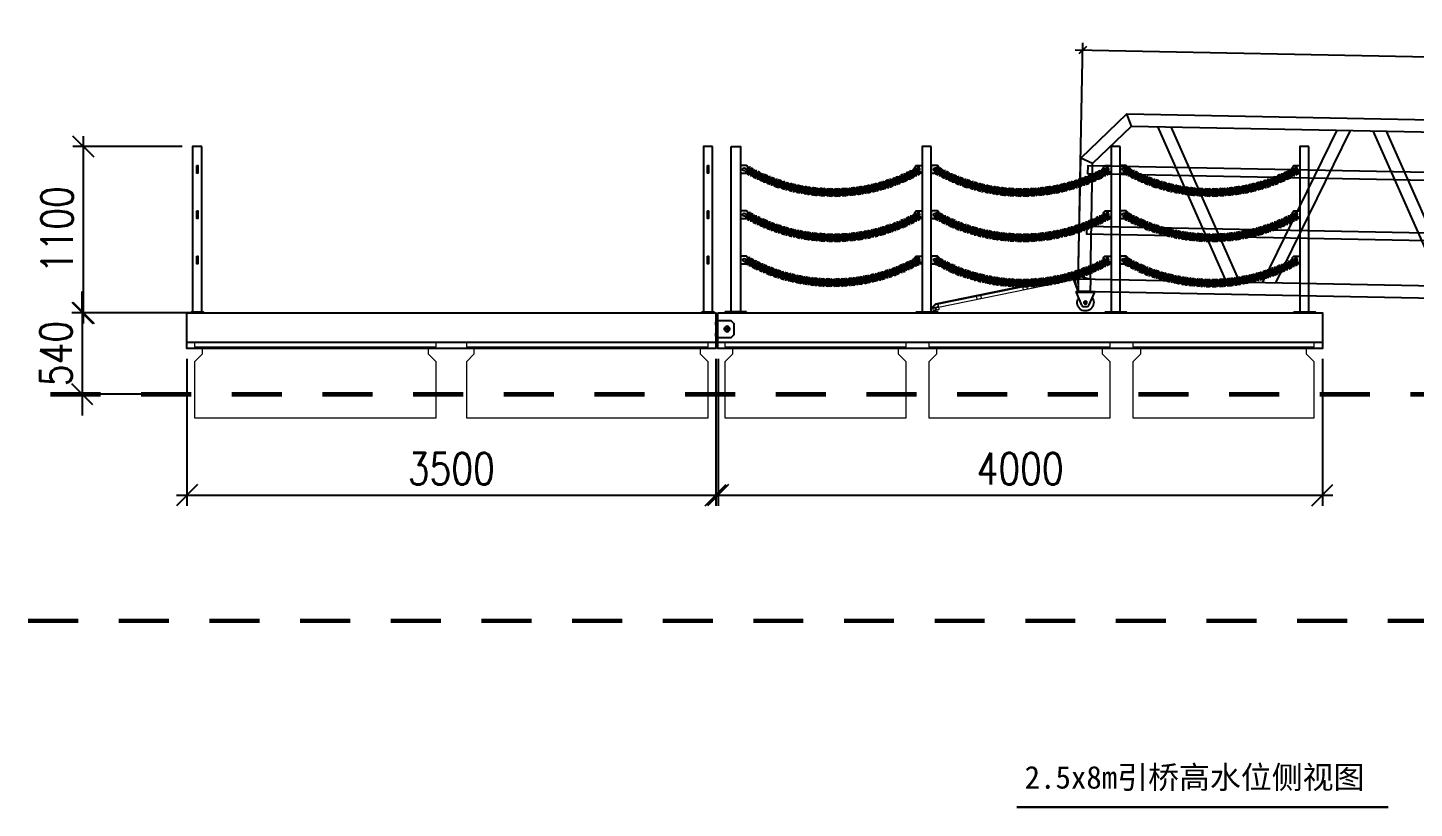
# Model space of a CAD drawing. Extents: x 8796 to 116961, y 24572 to 132726.
# Drawn here: x 70409 to 79586, y 49325 to 54494 of the extents above; entities that cross this region are included whole.
import ezdxf
from ezdxf.enums import TextEntityAlignment as Align

# ---------------------------------------------------------------- set-up
doc = ezdxf.new("R2010")
doc.units = 0
doc.header["$LTSCALE"] = 1000
doc.header["$MEASUREMENT"] = 0
doc.linetypes.add('CENTER', pattern=[2, 1.25, -0.25, 0.25, -0.25])
doc.linetypes.add('CENTER2', pattern=[28.575, 19.05, -3.175, 3.175, -3.175])
for name, color, linetype, lineweight in [('CAXA0', 7, 'Continuous', 70), ('图框', 7, 'Continuous', 13), ('文本', 3, 'Continuous', 13), ('浮箱', 160, 'Continuous', 20), ('铝斜撑', 241, 'Continuous', 9)]:
    doc.layers.add(name, color=color, linetype=linetype, lineweight=lineweight)
for name, color, linetype in [('hjh350-1200', 170, 'Continuous'), ('铝横梁', 220, 'Continuous'), ('铝通', 4, 'Continuous')]:
    doc.layers.add(name, color=color, linetype=linetype)
doc.styles.add('HZTXT', font='txtw.shx', dxfattribs={"width": 0.8, "bigfont": 'hztxtw.shx'})
doc.styles.add('宋体', font='')
doc.styles.get('宋体').set_extended_font_data('SimSun')
doc.dimstyles.new('DIM-50', dxfattribs={"dimscale": 50, "dimtxt": 3, "dimasz": 1, "dimexe": 1, "dimexo": 1, "dimgap": 1, "dimtad": 1, "dimdec": 1, "dimdsep": 46, "dimtxsty": 'HZTXT', "dimblk": 'OBLIQUE', "dimblk1": 'ARCHTICK', "dimblk2": 'OBLIQUE', "dimcen": 0, "dimdle": 1, "dimclrd": 9, "dimclre": 9, "dimclrt": 2, "dimadec": 1, "dimazin": 0, "dimtfac": 1, "dimtdec": 1, "dimtix": 1, "dimtmove": 2, "dimatfit": 3, "dimldrblk": 'OBLIQUE', "dimfxl": 0, "dimtolj": 1, "dimtzin": 0, "dimarcsym": 0})
doc.dimstyles.new('DIM-70', dxfattribs={"dimscale": 70, "dimtxt": 3, "dimasz": 2, "dimexe": 1, "dimexo": 1, "dimgap": 1, "dimtad": 1, "dimdec": 1, "dimdsep": 46, "dimtxsty": 'HZTXT', "dimblk": 'OBLIQUE', "dimcen": 0, "dimdle": 1, "dimclrd": 9, "dimclre": 9, "dimclrt": 2, "dimadec": 1, "dimazin": 0, "dimtfac": 1, "dimtdec": 1, "dimtix": 1, "dimtmove": 2, "dimatfit": 3, "dimldrblk": 'OBLIQUE', "dimfxl": 0, "dimtolj": 1, "dimtzin": 0, "dimarcsym": 0})

# ---------------------------------------------------------------- blocks, each defined once
blk = doc.blocks.new('GW-R')
at = {"color": 3, "linetype": 'CENTER2'}
for p, q in [((8398.2, 1959.9), (8368.2, 1959.9)), ((8383.2, 1944.9), (8383.2, 1974.9))]:
    blk.add_line(p, q, dxfattribs=at)
at = {"color": 1, "linetype": 'CENTER', "ltscale": 0.52}
for p, q in [((8368.9, 1959.9), (8397.5, 1959.9)), ((8383.2, 1974.2), (8383.2, 1945.6))]:
    blk.add_line(p, q, dxfattribs=at)
blk.add_lwpolyline([(8443.2, 2034.9), (8323.2, 2034.9), (8323.2, 2024.9), (8443.2, 2024.9)], close=True)
at = {"color": 0}
for points in [[(8360.4, 1941.6), (8323.2, 2024.9)], [(8405.9, 1941.6), (8443.2, 2024.9)]]:
    blk.add_lwpolyline(points, dxfattribs=at)
blk.add_lwpolyline([(8405.9, 1941.6, -0.317501), (8396.5, 1934.9), (8369.9, 1934.9, -0.317501), (8360.4, 1941.6)], format="xyb")
blk.add_circle((8383.2, 1959.9), 9)
blk.add_circle((8383.2, 1959.9), 9)
blk.add_arc((8383.2, 1959.9), 55, 144.99437, 35.00563)
blk = doc.blocks.new('A$C1CD0366B')
at = {"color": 1, "linetype": 'CENTER', "ltscale": 0.52}
for p, q in [((45.7, 50), (74.3, 50)), ((60, 35.7), (60, 64.3))]:
    blk.add_line(p, q, dxfattribs=at)
blk.add_lwpolyline([(0, 100), (0, 0), (10, 0), (10, 100)], close=True)
blk.add_lwpolyline([(10, 100), (86.7, 73.9, -0.315452), (90, 69.2), (90, 30.8, -0.315452), (86.7, 26.1), (10, 0)], format="xyb")
blk.add_circle((60, 50), 11)
blk = doc.blocks.new('*U198')
at = {"layer": '铝横梁'}
for points in [[(-163.3, -510), (-638.5, 510)], [(-75, -510), (-550.2, 510)], [(75, -510), (550.2, 510)], [(163.3, -510), (638.5, 510)]]:
    blk.add_lwpolyline(points, dxfattribs=at)
blk = doc.blocks.new('*U199')
at = {"color": 0, "linetype": 'ByBlock', "lineweight": -2, "transparency": 16777216}
for p in [(0, 0), (1427, 0), (2854, 0), (4281, 0), (5708, 0)]:
    blk.add_blockref('*U198', p, dxfattribs=at)
blk = doc.blocks.new('GW')
at = {"color": 3}
for points in [[(1209734.3, 2417378.3), (1209734.3, 2418178.3), (1209434.3, 2418478.3), (1202034.3, 2418478.3), (1201734.3, 2418178.3), (1201734.3, 2417378.3)], [(1202067.5, 2418398.3), (1202034.3, 2418478.3)], [(1209401.2, 2418398.3), (1209434.3, 2418478.3)], [(1209654.3, 2417378.3), (1209654.3, 2418145.2), (1209401.2, 2418398.3), (1202067.5, 2418398.3), (1201814.3, 2418145.2), (1201814.3, 2417378.3)], [(1201814.3, 2418145.2), (1201734.3, 2418178.3)], [(1209654.3, 2418145.2), (1209734.3, 2418178.3)]]:
    blk.add_lwpolyline(points, dxfattribs=at)
for points in [[(1201814.3, 2418128.3), (1209686.3, 2418128.3), (1209686.3, 2418078.3), (1201814.3, 2418078.2)], [(1201814.3, 2417728.3), (1209686.3, 2417728.3), (1209686.3, 2417678.3), (1201814.3, 2417678.2)]]:
    blk.add_lwpolyline(points, close=True)
blk.add_lwpolyline([(1201734.3, 2417378.3), (1209734.3, 2417378.3), (1209734.3, 2417298.3), (1201734.3, 2417298.3)], close=True, dxfattribs=at)
at = {"layer": '铝通'}
for points in [[(1201722.1, 2417404.2), (1201814.3, 2417378.3), (1201814.3, 2417298.3), (1201734.3, 2417298.3), (1201701.9, 2417378.9)], [(1209746.5, 2417404.2), (1209654.3, 2417378.3), (1209654.3, 2417298.3), (1209734.3, 2417298.3), (1209766.8, 2417378.9)]]:
    blk.add_lwpolyline(points, dxfattribs=at)
for points in [[(1201734.3, 2417378.3), (1201734.3, 2417321.8), (1201724.3, 2417321.8), (1201714.3, 2417378.3)], [(1209734.3, 2417378.3), (1209734.3, 2417321.8), (1209744.3, 2417321.8), (1209754.3, 2417378.3)]]:
    blk.add_lwpolyline(points, close=True, dxfattribs=at)
for centre in [(1201716, 2417388.3), (1209752.6, 2417388.3)]:
    blk.add_circle(centre, 7, dxfattribs=at)
for centre, start, end in [((1201716, 2417388.3), 69.00242, 213.73945), ((1209752.6, 2417388.3), 326.26055, 110.99758)]:
    blk.add_arc(centre, 17, start, end, dxfattribs=at)
for name, p in [('*U199', (1202881.9, 2417888.3)), ('GW-R', (1201301.1, 2415263.4))]:
    blk.add_blockref(name, p)
at = {"layer": '图框', "rotation": 270.000000000001}
blk.add_blockref('A$C1CD0366B', (1201724.3, 2417298.3), dxfattribs=at)
blk = doc.blocks.new('*U249')
at = {"layer": '浮箱'}
blk.add_lwpolyline([(-800, -249.9), (800, -249.9), (800, 119.9), (750, 169.9), (750, 219.9), (800, 219.9), (800, 249.9), (-800, 249.9), (-800, 219.9), (-750, 219.9), (-750, 169.9), (-800, 119.9)], close=True, dxfattribs=at)
blk.add_lwpolyline([(-750, 219.9), (750, 219.9)], dxfattribs=at)
blk = doc.blocks.new('*U250')
at = {"color": 0, "linetype": 'ByBlock', "lineweight": -2, "transparency": 16777216}
for p in [(0, 0), (1800, 0)]:
    blk.add_blockref('*U249', p, dxfattribs=at)
blk = doc.blocks.new('*U239')
at = {"layer": '浮箱'}
blk.add_lwpolyline([(-600, -249.9), (600, -249.9), (600, 119.9), (550, 169.9), (550, 219.9), (600, 219.9), (600, 249.9), (-600, 249.9), (-600, 219.9), (-550, 219.9), (-550, 169.9), (-600, 119.9)], close=True, dxfattribs=at)
blk.add_lwpolyline([(-550, 219.9), (550, 219.9)], dxfattribs=at)
blk = doc.blocks.new('*U240')
at = {"color": 0, "linetype": 'ByBlock', "lineweight": -2, "transparency": 16777216}
for p in [(0, 0), (1350, 0), (2700, 0)]:
    blk.add_blockref('*U239', p, dxfattribs=at)
blk = doc.blocks.new('*U245')
at = {"color": 5, "const_width": 30}
blk.add_lwpolyline([(166.4, 0), (-166.4, 0)], dxfattribs=at)
blk = doc.blocks.new('*U246')
at = {"color": 0, "linetype": 'ByBlock', "lineweight": -2, "transparency": 16777216}
for p in [(2400, 0), (3000, 0), (3600, 0), (4200, 0), (4800, 0), (5400, 0), (6000, 0), (6600, 0), (7200, 0), (7800, 0), (8400, 0), (9000, 0), (9600, 0), (10200, 0), (10800, 0), (11400, 0)]:
    blk.add_blockref('*U245', p, dxfattribs=at)
blk = doc.blocks.new('*U247')
at = {"color": 5, "const_width": 30}
blk.add_lwpolyline([(166.4, 0), (-166.4, 0)], dxfattribs=at)
blk = doc.blocks.new('*U248')
at = {"color": 0, "linetype": 'ByBlock', "lineweight": -2, "transparency": 16777216}
for p in [(2400, 0), (3000, 0), (3600, 0), (4200, 0), (4800, 0), (5400, 0), (6000, 0), (6600, 0), (7200, 0), (7800, 0), (8400, 0), (9000, 0), (9600, 0), (10200, 0), (10800, 0), (11400, 0)]:
    blk.add_blockref('*U247', p, dxfattribs=at)
blk = doc.blocks.new('_Oblique')
at = {"color": 0, "linetype": 'ByBlock', "lineweight": -2}
blk.add_line((-0.5, -0.5), (0.5, 0.5), dxfattribs=at)
blk = doc.blocks.new('*D373')
at = {"color": 9, "lineweight": -2, "transparency": 16777216}
for p, q in [((85440.4, 54186.3), (77342, 54345.2)), ((77361.7, 52799.2), (77392.9, 54394.2)), ((85360.1, 52642.3), (85391.4, 54237.3))]:
    blk.add_line(p, q, dxfattribs=at)
at = {"layer": 'Defpoints', "color": 0, "transparency": 16777216}
for p in [(77392, 54344.2), (77360.7, 52749.2), (85359.1, 52592.3)]:
    blk.add_point(p, dxfattribs=at)
at = {"color": 9, "lineweight": -2, "transparency": 16777216, "xscale": 50, "yscale": 50, "zscale": 50}
for p, rotation in [((77392, 54344.2), 178.8760796570561), ((85390.4, 54187.3), 358.8760796570561)]:
    blk.add_blockref('_Oblique', p, dxfattribs=dict(at, rotation=rotation))
at = {"color": 2, "transparency": 16777216, "insert": (81393.6, 54390.7), "char_height": 150, "attachment_point": 5, "rotation": 358.87608, "style": 'HZTXT'}
blk.add_mtext('\\A1;8000', dxfattribs=at)
blk = doc.blocks.new('_ArchTick')
at = {"color": 0, "linetype": 'ByBlock', "const_width": 0.4}
blk.add_lwpolyline([(-0.5, -0.5), (0.5, 0.5)], dxfattribs=at)
blk = doc.blocks.new('ZZ-2')
blk.add_lwpolyline([(125607.4, 24331.4), (125517.4, 24331.4), (125497.4, 24311.4), (125497.4, 24236.4), (125517.4, 24216.4), (125607.4, 24216.4)])
blk.add_lwpolyline([(125617.4, 24211.4), (125607.4, 24211.4), (125607.4, 24336.4), (125617.4, 24336.4)], close=True)
blk.add_circle((125542.4, 24273.9), 18)
at = {"layer": 'Defpoints', "color": 1, "linetype": 'CENTER', "ltscale": 2}
for points in [[(125617.4, 24302.3), (125617.4, 24320.4), (125607.4, 24320.4), (125607.4, 24302.3)], [(125617.4, 24227.3), (125617.4, 24245.4), (125607.4, 24245.4), (125607.4, 24227.3)]]:
    blk.add_lwpolyline(points, close=True, dxfattribs=at)
at = {"layer": 'Defpoints', "color": 1, "linetype": 'CENTER', "ltscale": 5}
for points in [[(125519.4, 24273.9), (125565.4, 24273.9)], [(125542.4, 24296.9), (125542.4, 24250.9)]]:
    blk.add_lwpolyline(points, dxfattribs=at)
at = {"layer": 'Defpoints', "color": 1, "linetype": 'CENTER', "ltscale": 2}
for points in [[(125602.4, 24311.4), (125612.4, 24311.4), (125622.4, 24311.4)], [(125602.4, 24236.4), (125612.4, 24236.4), (125622.4, 24236.4)]]:
    blk.add_lwpolyline(points, dxfattribs=at)
blk = doc.blocks.new('A$C32F71815')
at = {"layer": '铝斜撑', "linetype": 'Continuous'}
for p, q in [((3, 20), (0, 20)), ((0, 20), (0, 0)), ((40, 0), (0, 0)), ((3, 20), (3, 3)), ((40, 3), (3, 3)), ((40, 0), (40, 3))]:
    blk.add_line(p, q, dxfattribs=at)
blk = doc.blocks.new('tb')
at = {"lineweight": 0}
h = blk.add_hatch(dxfattribs=at)
h.set_pattern_fill('ANSI31', color=256, scale=0.125, style=0)
h.set_pattern_definition([(45, (-488846.90197, 126237.06756), (-0.2806330038, 0.28063300377), [])])
edge = h.paths.add_edge_path(flags=17)
edge.add_arc((0, 0), 6.5, 0, 360)
edge = h.paths.add_edge_path()
edge.add_arc((0, 0), 10, 0, 360)
for p, q in [((-15, -5), (-15, 15)), ((-15, 15), (943.1, 15)), ((-10, 10), (-10, -5)), ((941.6, 10), (-10, 10)), ((941.6, 10), (982.3, -16.4)), ((943.1, 15), (985, -12.2)), ((-10, -5), (-15, -5)), ((927.3, -10), (927.3, -20)), ((937.3, -30), (957.3, -30)), ((941.3, -23), (953.3, -23)), ((941.3, -30), (941.3, -23)), ((944.8, -23), (944.8, -7)), ((949.8, -23), (949.8, -7)), ((953.3, -30), (953.3, -23)), ((967.3, -10), (967.3, -20)), ((982.3, -16.4), (985, -12.2))]:
    blk.add_line(p, q, dxfattribs=at)
for points in [[(14.2, -10), (14.2, 10), (927.3, 10), (927.3, -10)], [(44.2, 10), (44.2, -10), (14.2, -10), (14.2, 10)], [(356.2, 10), (356.2, -10), (326.2, -10), (326.2, 10)], [(668.3, 10), (668.3, -10), (638.3, -10), (638.3, 10)]]:
    blk.add_lwpolyline(points, close=True, dxfattribs=at)
for radius in [10, 6.5]:
    blk.add_circle((0, 0), radius, dxfattribs=at)
for centre, start, end in [((937.3, -20), 180, 270), ((957.3, -20), 270, 0)]:
    blk.add_arc(centre, 10, start, end, dxfattribs=at)
blk.add_blockref('A$C32F71815', (927.3, -10), dxfattribs=at)
blk = doc.blocks.new('*D269')
at = {"color": 9, "lineweight": -2, "transparency": 16777216}
for p, q in [((70770.3, 52606.1), (70770.3, 52746.1)), ((71521.8, 52606.1), (70700.3, 52606.1)), ((70770.3, 52606.1), (70770.3, 52066.1)), ((71243.7, 52066.1), (70700.3, 52066.1)), ((70770.3, 52066.1), (70770.3, 51926.1))]:
    blk.add_line(p, q, dxfattribs=at)
at = {"layer": 'Defpoints', "color": 0, "transparency": 16777216}
for p in [(71591.8, 52606.1), (70770.3, 52066.1), (71313.7, 52066.1)]:
    blk.add_point(p, dxfattribs=at)
at = {"color": 9, "lineweight": -2, "transparency": 16777216, "xscale": 140, "yscale": 140, "zscale": 140}
for p, rotation in [((70770.3, 52606.1), 270), ((70770.3, 52066.1), 90)]:
    blk.add_blockref('_Oblique', p, dxfattribs=dict(at, rotation=rotation))
at = {"color": 2, "transparency": 16777216, "insert": (70595.3, 52336.1), "char_height": 210, "attachment_point": 5, "rotation": 90, "style": 'HZTXT'}
blk.add_mtext('\\A1;540', dxfattribs=at)
blk = doc.blocks.new('*D270')
at = {"color": 9, "lineweight": -2, "transparency": 16777216}
for p, q in [((71462.6, 52300.6), (71462.6, 51328.3)), ((74962.6, 52300.6), (74962.6, 51328.3)), ((71392.6, 51398.3), (75032.6, 51398.3))]:
    blk.add_line(p, q, dxfattribs=at)
at = {"layer": 'Defpoints', "color": 0, "transparency": 16777216}
for p in [(71462.6, 52370.6), (74962.6, 52370.6), (74962.6, 51398.3)]:
    blk.add_point(p, dxfattribs=at)
at = {"color": 9, "lineweight": -2, "transparency": 16777216, "xscale": 140, "yscale": 140, "zscale": 140, "rotation": 180}
blk.add_blockref('_Oblique', (71462.6, 51398.3), dxfattribs=at)
at = {"color": 9, "lineweight": -2, "transparency": 16777216, "xscale": 140, "yscale": 140, "zscale": 140}
blk.add_blockref('_Oblique', (74962.6, 51398.3), dxfattribs=at)
at = {"color": 2, "transparency": 16777216, "insert": (73212.6, 51573.3), "char_height": 210, "attachment_point": 5, "style": 'HZTXT'}
blk.add_mtext('\\A1;3500', dxfattribs=at)
blk = doc.blocks.new('*D271')
at = {"color": 9, "lineweight": -2, "transparency": 16777216}
for p, q in [((74977.6, 52300.6), (74977.6, 51328.3)), ((78977.5, 52300.6), (78977.5, 51328.3)), ((74907.6, 51398.3), (79047.5, 51398.3))]:
    blk.add_line(p, q, dxfattribs=at)
at = {"layer": 'Defpoints', "color": 0, "transparency": 16777216}
for p in [(74977.6, 52370.6), (78977.5, 52370.6), (78977.5, 51398.3)]:
    blk.add_point(p, dxfattribs=at)
at = {"color": 9, "lineweight": -2, "transparency": 16777216, "xscale": 140, "yscale": 140, "zscale": 140, "rotation": 180}
blk.add_blockref('_Oblique', (74977.6, 51398.3), dxfattribs=at)
at = {"color": 9, "lineweight": -2, "transparency": 16777216, "xscale": 140, "yscale": 140, "zscale": 140}
blk.add_blockref('_Oblique', (78977.5, 51398.3), dxfattribs=at)
at = {"color": 2, "transparency": 16777216, "insert": (76977.5, 51573.3), "char_height": 210, "attachment_point": 5, "style": 'HZTXT'}
blk.add_mtext('\\A1;4000', dxfattribs=at)
blk = doc.blocks.new('*U63')
blk.add_lwpolyline([(-25, 25), (-25, -25), (15, -25), (25, -15), (25, 15), (15, 25), (-25, 25)])
blk.add_circle((0, 0), 10)
blk = doc.blocks.new('*U64')
at = {"color": 0, "linetype": 'ByBlock', "lineweight": -2, "transparency": 16777216}
for p in [(0, 600), (0, 300), (0, 0)]:
    blk.add_blockref('*U63', p, dxfattribs=at)
blk = doc.blocks.new('*U61')
blk.add_lwpolyline([(-25, 25), (-25, -25), (15, -25), (25, -15), (25, 15), (15, 25), (-25, 25)])
blk.add_circle((0, 0), 10)
blk = doc.blocks.new('*U62')
at = {"color": 0, "linetype": 'ByBlock', "lineweight": -2, "transparency": 16777216}
for p in [(0, 600), (0, 300), (0, 0)]:
    blk.add_blockref('*U61', p, dxfattribs=at)
blk = doc.blocks.new('LG-LZ')
at = {"color": 7}
for points in [[(1136941, 2514483.9), (1137081, 2514483.9), (1137081, 2514477.9), (1136941, 2514477.9), (1136941, 2514483.9)], [(1136955, 2514483.9), (1136955, 2514477.9)], [(1136962, 2514488.9), (1136962, 2514472.9)], [(1136969, 2514483.9), (1136969, 2514477.9)], [(1137053, 2514483.9), (1137053, 2514477.9)], [(1137060, 2514488.9), (1137060, 2514472.9)], [(1137067, 2514483.9), (1137067, 2514477.9)]]:
    blk.add_lwpolyline(points, dxfattribs=at)
at = {"layer": 'hjh350-1200', "color": 6}
blk.add_lwpolyline([(1137041, 2515577.9), (1136981, 2515577.9), (1136981, 2514483.9), (1137041, 2514483.9)], close=True, dxfattribs=at)
at = {"xscale": -1}
blk.add_blockref('*U62', (1136956, 2514827.9), dxfattribs=at)
blk.add_blockref('*U64', (1137066, 2514827.9))
blk = doc.blocks.new('*U223')
at = {"layer": 'CAXA0'}
for p, q in [((22.9, 13.8), (36.3, 14)), ((36.4, 6), (23.1, 5.8)), ((72.4, 15.8), (85.7, 16.6)), ((86.1, 8.6), (72.8, 7.8)), ((36.6, -4.6), (23.2, -4.8)), ((36.7, -12.6), (23.4, -12.8)), ((86.7, -2.1), (73.4, -2.8)), ((87.1, -10.1), (73.8, -10.8))]:
    blk.add_line(p, q, dxfattribs=at)
blk.add_lwpolyline([(71.5, 6.4), (39.6, 4.7, 1), (39.8, -3.3), (72, -1.6, 1), (71.5, 6.4)], format="xyb", dxfattribs=at)
for centre, radius, start, end in [((23.2, 0.5), 13.3, 90.91878, 163.46117), ((23.2, 0.5), 5.33, 90.91878, 132.3284), ((36.5, 0.7), 13.3, 19.62431, 90.91878), ((36.5, 0.7), 13.3, 19.62431, 90.91877), ((36.5, 0.7), 5.33, 49.50915, 90.91877), ((36.5, 0.7), 5.33, 49.50915, 90.91878), ((73.1, 2.5), 13.3, 93.16062, 165.70302), ((73.1, 2.5), 5.33, 93.16062, 134.57024), ((86.4, 3.3), 13.3, 20.61823, 93.16062), ((86.4, 3.3), 13.3, 20.61823, 93.16062), ((86.4, 3.3), 5.33, 51.751, 93.16062), ((86.4, 3.3), 5.33, 51.751, 93.16062), ((23.2, 0.5), 13.3, 198.37638, 270.91877), ((23.2, 0.5), 5.33, 229.50915, 270.91878), ((36.5, 0.7), 5.33, 270.91878, 312.3284), ((36.5, 0.7), 5.33, 270.91878, 312.3284), ((36.5, 0.7), 13.3, 270.91878, 344.71087), ((36.5, 0.7), 13.3, 270.91878, 344.71087), ((73.1, 2.5), 13.3, 200.61823, 273.16062), ((73.1, 2.5), 5.33, 231.751, 273.16063), ((86.4, 3.3), 5.33, 273.16062, 314.57025), ((86.4, 3.3), 5.33, 273.16062, 314.57025), ((86.4, 3.3), 13.3, 273.16062, 345.70302), ((86.4, 3.3), 13.3, 273.16062, 345.70302)]:
    blk.add_arc(centre, radius, start, end, dxfattribs=at)
blk = doc.blocks.new('*U224')
at = {"color": 0, "linetype": 'ByBlock', "lineweight": -2, "transparency": 16777216}
for p, rotation in [((1134147, 2514776.7), 26.19941489438151), ((1133087.5, 2514792.3), 332.1169999690284), ((1133132.2, 2514769.8), 334.5752915565449), ((1133177.8, 2514749.3), 337.0335831440608), ((1133224.2, 2514730.8), 339.4918747315768), ((1133960.8, 2514704.2), 16.36624854431703), ((1134008.5, 2514719.3), 18.824540131833), ((1134055.5, 2514736.5), 21.28283171934912), ((1134101.6, 2514755.6), 23.74112330686542), ((1133271.4, 2514714.3), 341.9501663190929), ((1133319.2, 2514699.9), 344.408457906609), ((1133367.7, 2514687.5), 346.8667494941251), ((1133416.6, 2514677.1), 349.3250410816411), ((1133465.9, 2514668.9), 351.783332669157), ((1133515.5, 2514662.9), 354.2416242566727), ((1133565.4, 2514658.9), 356.699915844189), ((1133615.4, 2514657.1), 359.1582074317055), ((1133665.3, 2514657.4), 1.616499019220556), ((1133715.3, 2514659.9), 4.074790606736444), ((1133765.1, 2514664.5), 6.533082194252587), ((1133814.6, 2514671.3), 8.99137378176869), ((1133863.8, 2514680.2), 11.44966536928477), ((1133912.6, 2514691.1), 13.90795695680105)]:
    blk.add_blockref('*U223', p, dxfattribs=dict(at, rotation=rotation))
blk = doc.blocks.new('*U225')
at = {"layer": 'CAXA0'}
for p, q in [((22.9, 13.8), (36.3, 14)), ((36.4, 6), (23.1, 5.8)), ((72.4, 15.8), (85.7, 16.6)), ((86.1, 8.6), (72.8, 7.8)), ((36.6, -4.6), (23.2, -4.8)), ((36.7, -12.6), (23.4, -12.8)), ((86.7, -2.1), (73.4, -2.8)), ((87.1, -10.1), (73.8, -10.8))]:
    blk.add_line(p, q, dxfattribs=at)
blk.add_lwpolyline([(71.5, 6.4), (39.6, 4.7, 1), (39.8, -3.3), (72, -1.6, 1), (71.5, 6.4)], format="xyb", dxfattribs=at)
for centre, radius, start, end in [((23.2, 0.5), 13.3, 90.91878, 163.46117), ((23.2, 0.5), 5.33, 90.91878, 132.3284), ((36.5, 0.7), 13.3, 19.62431, 90.91878), ((36.5, 0.7), 13.3, 19.62431, 90.91877), ((36.5, 0.7), 5.33, 49.50915, 90.91877), ((36.5, 0.7), 5.33, 49.50915, 90.91878), ((73.1, 2.5), 13.3, 93.16062, 165.70302), ((73.1, 2.5), 5.33, 93.16062, 134.57024), ((86.4, 3.3), 13.3, 20.61823, 93.16062), ((86.4, 3.3), 13.3, 20.61823, 93.16062), ((86.4, 3.3), 5.33, 51.751, 93.16062), ((86.4, 3.3), 5.33, 51.751, 93.16062), ((23.2, 0.5), 13.3, 198.37638, 270.91877), ((23.2, 0.5), 5.33, 229.50915, 270.91878), ((36.5, 0.7), 5.33, 270.91878, 312.3284), ((36.5, 0.7), 5.33, 270.91878, 312.3284), ((36.5, 0.7), 13.3, 270.91878, 344.71087), ((36.5, 0.7), 13.3, 270.91878, 344.71087), ((73.1, 2.5), 13.3, 200.61823, 273.16062), ((73.1, 2.5), 5.33, 231.751, 273.16063), ((86.4, 3.3), 5.33, 273.16062, 314.57025), ((86.4, 3.3), 5.33, 273.16062, 314.57025), ((86.4, 3.3), 13.3, 273.16062, 345.70302), ((86.4, 3.3), 13.3, 273.16062, 345.70302)]:
    blk.add_arc(centre, radius, start, end, dxfattribs=at)
blk = doc.blocks.new('*U213')
at = {"color": 0, "linetype": 'ByBlock', "lineweight": -2, "transparency": 16777216}
for p, rotation in [((1134147, 2514776.7), 26.19941489438151), ((1133087.5, 2514792.3), 332.1169999690284), ((1133132.2, 2514769.8), 334.5752915565449), ((1133177.8, 2514749.3), 337.0335831440608), ((1133224.2, 2514730.8), 339.4918747315768), ((1133960.8, 2514704.2), 16.36624854431703), ((1134008.5, 2514719.3), 18.824540131833), ((1134055.5, 2514736.5), 21.28283171934912), ((1134101.6, 2514755.6), 23.74112330686542), ((1133271.4, 2514714.3), 341.9501663190929), ((1133319.2, 2514699.9), 344.408457906609), ((1133367.7, 2514687.5), 346.8667494941251), ((1133416.6, 2514677.1), 349.3250410816411), ((1133465.9, 2514668.9), 351.783332669157), ((1133515.5, 2514662.9), 354.2416242566727), ((1133565.4, 2514658.9), 356.699915844189), ((1133615.4, 2514657.1), 359.1582074317055), ((1133665.3, 2514657.4), 1.616499019220556), ((1133715.3, 2514659.9), 4.074790606736444), ((1133765.1, 2514664.5), 6.533082194252587), ((1133814.6, 2514671.3), 8.99137378176869), ((1133863.8, 2514680.2), 11.44966536928477), ((1133912.6, 2514691.1), 13.90795695680105)]:
    blk.add_blockref('*U225', p, dxfattribs=dict(at, rotation=rotation))
blk = doc.blocks.new('*U220')
at = {"layer": 'CAXA0'}
for p, q in [((22.9, 13.8), (36.3, 14)), ((36.4, 6), (23.1, 5.8)), ((72.4, 15.8), (85.7, 16.6)), ((86.1, 8.6), (72.8, 7.8)), ((36.6, -4.6), (23.2, -4.8)), ((36.7, -12.6), (23.4, -12.8)), ((86.7, -2.1), (73.4, -2.8)), ((87.1, -10.1), (73.8, -10.8))]:
    blk.add_line(p, q, dxfattribs=at)
blk.add_lwpolyline([(71.5, 6.4), (39.6, 4.7, 1), (39.8, -3.3), (72, -1.6, 1), (71.5, 6.4)], format="xyb", dxfattribs=at)
for centre, radius, start, end in [((23.2, 0.5), 13.3, 90.91878, 163.46117), ((23.2, 0.5), 5.33, 90.91878, 132.3284), ((36.5, 0.7), 13.3, 19.62431, 90.91878), ((36.5, 0.7), 13.3, 19.62431, 90.91877), ((36.5, 0.7), 5.33, 49.50915, 90.91877), ((36.5, 0.7), 5.33, 49.50915, 90.91878), ((73.1, 2.5), 13.3, 93.16062, 165.70302), ((73.1, 2.5), 5.33, 93.16062, 134.57024), ((86.4, 3.3), 13.3, 20.61823, 93.16062), ((86.4, 3.3), 13.3, 20.61823, 93.16062), ((86.4, 3.3), 5.33, 51.751, 93.16062), ((86.4, 3.3), 5.33, 51.751, 93.16062), ((23.2, 0.5), 13.3, 198.37638, 270.91877), ((23.2, 0.5), 5.33, 229.50915, 270.91878), ((36.5, 0.7), 5.33, 270.91878, 312.3284), ((36.5, 0.7), 5.33, 270.91878, 312.3284), ((36.5, 0.7), 13.3, 270.91878, 344.71087), ((36.5, 0.7), 13.3, 270.91878, 344.71087), ((73.1, 2.5), 13.3, 200.61823, 273.16062), ((73.1, 2.5), 5.33, 231.751, 273.16063), ((86.4, 3.3), 5.33, 273.16062, 314.57025), ((86.4, 3.3), 5.33, 273.16062, 314.57025), ((86.4, 3.3), 13.3, 273.16062, 345.70302), ((86.4, 3.3), 13.3, 273.16062, 345.70302)]:
    blk.add_arc(centre, radius, start, end, dxfattribs=at)
blk = doc.blocks.new('*U222')
at = {"color": 0, "linetype": 'ByBlock', "lineweight": -2, "transparency": 16777216}
for p, rotation in [((1134147, 2514776.7), 26.19941489438151), ((1133087.5, 2514792.3), 332.1169999690284), ((1133132.2, 2514769.8), 334.5752915565449), ((1133177.8, 2514749.3), 337.0335831440608), ((1133224.2, 2514730.8), 339.4918747315768), ((1133960.8, 2514704.2), 16.36624854431703), ((1134008.5, 2514719.3), 18.824540131833), ((1134055.5, 2514736.5), 21.28283171934912), ((1134101.6, 2514755.6), 23.74112330686542), ((1133271.4, 2514714.3), 341.9501663190929), ((1133319.2, 2514699.9), 344.408457906609), ((1133367.7, 2514687.5), 346.8667494941251), ((1133416.6, 2514677.1), 349.3250410816411), ((1133465.9, 2514668.9), 351.783332669157), ((1133515.5, 2514662.9), 354.2416242566727), ((1133565.4, 2514658.9), 356.699915844189), ((1133615.4, 2514657.1), 359.1582074317055), ((1133665.3, 2514657.4), 1.616499019220556), ((1133715.3, 2514659.9), 4.074790606736444), ((1133765.1, 2514664.5), 6.533082194252587), ((1133814.6, 2514671.3), 8.99137378176869), ((1133863.8, 2514680.2), 11.44966536928477), ((1133912.6, 2514691.1), 13.90795695680105)]:
    blk.add_blockref('*U220', p, dxfattribs=dict(at, rotation=rotation))
blk = doc.blocks.new('*U210')
at = {"layer": 'CAXA0'}
for p, q in [((22.9, 13.8), (36.3, 14)), ((36.4, 6), (23.1, 5.8)), ((72.4, 15.8), (85.7, 16.6)), ((86.1, 8.6), (72.8, 7.8)), ((36.6, -4.6), (23.2, -4.8)), ((36.7, -12.6), (23.4, -12.8)), ((86.7, -2.1), (73.4, -2.8)), ((87.1, -10.1), (73.8, -10.8))]:
    blk.add_line(p, q, dxfattribs=at)
blk.add_lwpolyline([(71.5, 6.4), (39.6, 4.7, 1), (39.8, -3.3), (72, -1.6, 1), (71.5, 6.4)], format="xyb", dxfattribs=at)
for centre, radius, start, end in [((23.2, 0.5), 13.3, 90.91878, 163.46117), ((23.2, 0.5), 5.33, 90.91878, 132.3284), ((36.5, 0.7), 13.3, 19.62431, 90.91878), ((36.5, 0.7), 13.3, 19.62431, 90.91877), ((36.5, 0.7), 5.33, 49.50915, 90.91877), ((36.5, 0.7), 5.33, 49.50915, 90.91878), ((73.1, 2.5), 13.3, 93.16062, 165.70302), ((73.1, 2.5), 5.33, 93.16062, 134.57024), ((86.4, 3.3), 13.3, 20.61823, 93.16062), ((86.4, 3.3), 13.3, 20.61823, 93.16062), ((86.4, 3.3), 5.33, 51.751, 93.16062), ((86.4, 3.3), 5.33, 51.751, 93.16062), ((23.2, 0.5), 13.3, 198.37638, 270.91877), ((23.2, 0.5), 5.33, 229.50915, 270.91878), ((36.5, 0.7), 5.33, 270.91878, 312.3284), ((36.5, 0.7), 5.33, 270.91878, 312.3284), ((36.5, 0.7), 13.3, 270.91878, 344.71087), ((36.5, 0.7), 13.3, 270.91878, 344.71087), ((73.1, 2.5), 13.3, 200.61823, 273.16062), ((73.1, 2.5), 5.33, 231.751, 273.16063), ((86.4, 3.3), 5.33, 273.16062, 314.57025), ((86.4, 3.3), 5.33, 273.16062, 314.57025), ((86.4, 3.3), 13.3, 273.16062, 345.70302), ((86.4, 3.3), 13.3, 273.16062, 345.70302)]:
    blk.add_arc(centre, radius, start, end, dxfattribs=at)
blk = doc.blocks.new('*U211')
at = {"color": 0, "linetype": 'ByBlock', "lineweight": -2, "transparency": 16777216}
for p, rotation in [((1134147, 2514776.7), 26.19941489438151), ((1133087.5, 2514792.3), 332.1169999690284), ((1133132.2, 2514769.8), 334.5752915565449), ((1133177.8, 2514749.3), 337.0335831440608), ((1133224.2, 2514730.8), 339.4918747315768), ((1133960.8, 2514704.2), 16.36624854431703), ((1134008.5, 2514719.3), 18.824540131833), ((1134055.5, 2514736.5), 21.28283171934912), ((1134101.6, 2514755.6), 23.74112330686542), ((1133271.4, 2514714.3), 341.9501663190929), ((1133319.2, 2514699.9), 344.408457906609), ((1133367.7, 2514687.5), 346.8667494941251), ((1133416.6, 2514677.1), 349.3250410816411), ((1133465.9, 2514668.9), 351.783332669157), ((1133515.5, 2514662.9), 354.2416242566727), ((1133565.4, 2514658.9), 356.699915844189), ((1133615.4, 2514657.1), 359.1582074317055), ((1133665.3, 2514657.4), 1.616499019220556), ((1133715.3, 2514659.9), 4.074790606736444), ((1133765.1, 2514664.5), 6.533082194252587), ((1133814.6, 2514671.3), 8.99137378176869), ((1133863.8, 2514680.2), 11.44966536928477), ((1133912.6, 2514691.1), 13.90795695680105)]:
    blk.add_blockref('*U210', p, dxfattribs=dict(at, rotation=rotation))
blk = doc.blocks.new('*U212')
at = {"layer": 'CAXA0'}
for p, q in [((22.9, 13.8), (36.3, 14)), ((36.4, 6), (23.1, 5.8)), ((72.4, 15.8), (85.7, 16.6)), ((86.1, 8.6), (72.8, 7.8)), ((36.6, -4.6), (23.2, -4.8)), ((36.7, -12.6), (23.4, -12.8)), ((86.7, -2.1), (73.4, -2.8)), ((87.1, -10.1), (73.8, -10.8))]:
    blk.add_line(p, q, dxfattribs=at)
blk.add_lwpolyline([(71.5, 6.4), (39.6, 4.7, 1), (39.8, -3.3), (72, -1.6, 1), (71.5, 6.4)], format="xyb", dxfattribs=at)
for centre, radius, start, end in [((23.2, 0.5), 13.3, 90.91878, 163.46117), ((23.2, 0.5), 5.33, 90.91878, 132.3284), ((36.5, 0.7), 13.3, 19.62431, 90.91878), ((36.5, 0.7), 13.3, 19.62431, 90.91877), ((36.5, 0.7), 5.33, 49.50915, 90.91877), ((36.5, 0.7), 5.33, 49.50915, 90.91878), ((73.1, 2.5), 13.3, 93.16062, 165.70302), ((73.1, 2.5), 5.33, 93.16062, 134.57024), ((86.4, 3.3), 13.3, 20.61823, 93.16062), ((86.4, 3.3), 13.3, 20.61823, 93.16062), ((86.4, 3.3), 5.33, 51.751, 93.16062), ((86.4, 3.3), 5.33, 51.751, 93.16062), ((23.2, 0.5), 13.3, 198.37638, 270.91877), ((23.2, 0.5), 5.33, 229.50915, 270.91878), ((36.5, 0.7), 5.33, 270.91878, 312.3284), ((36.5, 0.7), 5.33, 270.91878, 312.3284), ((36.5, 0.7), 13.3, 270.91878, 344.71087), ((36.5, 0.7), 13.3, 270.91878, 344.71087), ((73.1, 2.5), 13.3, 200.61823, 273.16062), ((73.1, 2.5), 5.33, 231.751, 273.16063), ((86.4, 3.3), 5.33, 273.16062, 314.57025), ((86.4, 3.3), 5.33, 273.16062, 314.57025), ((86.4, 3.3), 13.3, 273.16062, 345.70302), ((86.4, 3.3), 13.3, 273.16062, 345.70302)]:
    blk.add_arc(centre, radius, start, end, dxfattribs=at)
blk = doc.blocks.new('*U216')
at = {"color": 0, "linetype": 'ByBlock', "lineweight": -2, "transparency": 16777216}
for p, rotation in [((1134147, 2514776.7), 26.19941489438151), ((1133087.5, 2514792.3), 332.1169999690284), ((1133132.2, 2514769.8), 334.5752915565449), ((1133177.8, 2514749.3), 337.0335831440608), ((1133224.2, 2514730.8), 339.4918747315768), ((1133960.8, 2514704.2), 16.36624854431703), ((1134008.5, 2514719.3), 18.824540131833), ((1134055.5, 2514736.5), 21.28283171934912), ((1134101.6, 2514755.6), 23.74112330686542), ((1133271.4, 2514714.3), 341.9501663190929), ((1133319.2, 2514699.9), 344.408457906609), ((1133367.7, 2514687.5), 346.8667494941251), ((1133416.6, 2514677.1), 349.3250410816411), ((1133465.9, 2514668.9), 351.783332669157), ((1133515.5, 2514662.9), 354.2416242566727), ((1133565.4, 2514658.9), 356.699915844189), ((1133615.4, 2514657.1), 359.1582074317055), ((1133665.3, 2514657.4), 1.616499019220556), ((1133715.3, 2514659.9), 4.074790606736444), ((1133765.1, 2514664.5), 6.533082194252587), ((1133814.6, 2514671.3), 8.99137378176869), ((1133863.8, 2514680.2), 11.44966536928477), ((1133912.6, 2514691.1), 13.90795695680105)]:
    blk.add_blockref('*U212', p, dxfattribs=dict(at, rotation=rotation))
blk = doc.blocks.new('*U217')
at = {"layer": 'CAXA0'}
for p, q in [((22.9, 13.8), (36.3, 14)), ((36.4, 6), (23.1, 5.8)), ((72.4, 15.8), (85.7, 16.6)), ((86.1, 8.6), (72.8, 7.8)), ((36.6, -4.6), (23.2, -4.8)), ((36.7, -12.6), (23.4, -12.8)), ((86.7, -2.1), (73.4, -2.8)), ((87.1, -10.1), (73.8, -10.8))]:
    blk.add_line(p, q, dxfattribs=at)
blk.add_lwpolyline([(71.5, 6.4), (39.6, 4.7, 1), (39.8, -3.3), (72, -1.6, 1), (71.5, 6.4)], format="xyb", dxfattribs=at)
for centre, radius, start, end in [((23.2, 0.5), 13.3, 90.91878, 163.46117), ((23.2, 0.5), 5.33, 90.91878, 132.3284), ((36.5, 0.7), 13.3, 19.62431, 90.91878), ((36.5, 0.7), 13.3, 19.62431, 90.91877), ((36.5, 0.7), 5.33, 49.50915, 90.91877), ((36.5, 0.7), 5.33, 49.50915, 90.91878), ((73.1, 2.5), 13.3, 93.16062, 165.70302), ((73.1, 2.5), 5.33, 93.16062, 134.57024), ((86.4, 3.3), 13.3, 20.61823, 93.16062), ((86.4, 3.3), 13.3, 20.61823, 93.16062), ((86.4, 3.3), 5.33, 51.751, 93.16062), ((86.4, 3.3), 5.33, 51.751, 93.16062), ((23.2, 0.5), 13.3, 198.37638, 270.91877), ((23.2, 0.5), 5.33, 229.50915, 270.91878), ((36.5, 0.7), 5.33, 270.91878, 312.3284), ((36.5, 0.7), 5.33, 270.91878, 312.3284), ((36.5, 0.7), 13.3, 270.91878, 344.71087), ((36.5, 0.7), 13.3, 270.91878, 344.71087), ((73.1, 2.5), 13.3, 200.61823, 273.16062), ((73.1, 2.5), 5.33, 231.751, 273.16063), ((86.4, 3.3), 5.33, 273.16062, 314.57025), ((86.4, 3.3), 5.33, 273.16062, 314.57025), ((86.4, 3.3), 13.3, 273.16062, 345.70302), ((86.4, 3.3), 13.3, 273.16062, 345.70302)]:
    blk.add_arc(centre, radius, start, end, dxfattribs=at)
blk = doc.blocks.new('*U209')
at = {"color": 0, "linetype": 'ByBlock', "lineweight": -2, "transparency": 16777216}
for p, rotation in [((1134147, 2514776.7), 26.19941489438151), ((1133087.5, 2514792.3), 332.1169999690284), ((1133132.2, 2514769.8), 334.5752915565449), ((1133177.8, 2514749.3), 337.0335831440608), ((1133224.2, 2514730.8), 339.4918747315768), ((1133960.8, 2514704.2), 16.36624854431703), ((1134008.5, 2514719.3), 18.824540131833), ((1134055.5, 2514736.5), 21.28283171934912), ((1134101.6, 2514755.6), 23.74112330686542), ((1133271.4, 2514714.3), 341.9501663190929), ((1133319.2, 2514699.9), 344.408457906609), ((1133367.7, 2514687.5), 346.8667494941251), ((1133416.6, 2514677.1), 349.3250410816411), ((1133465.9, 2514668.9), 351.783332669157), ((1133515.5, 2514662.9), 354.2416242566727), ((1133565.4, 2514658.9), 356.699915844189), ((1133615.4, 2514657.1), 359.1582074317055), ((1133665.3, 2514657.4), 1.616499019220556), ((1133715.3, 2514659.9), 4.074790606736444), ((1133765.1, 2514664.5), 6.533082194252587), ((1133814.6, 2514671.3), 8.99137378176869), ((1133863.8, 2514680.2), 11.44966536928477), ((1133912.6, 2514691.1), 13.90795695680105)]:
    blk.add_blockref('*U217', p, dxfattribs=dict(at, rotation=rotation))
blk = doc.blocks.new('*U221')
at = {"layer": 'CAXA0'}
for p, q in [((22.9, 13.8), (36.3, 14)), ((36.4, 6), (23.1, 5.8)), ((72.4, 15.8), (85.7, 16.6)), ((86.1, 8.6), (72.8, 7.8)), ((36.6, -4.6), (23.2, -4.8)), ((36.7, -12.6), (23.4, -12.8)), ((86.7, -2.1), (73.4, -2.8)), ((87.1, -10.1), (73.8, -10.8))]:
    blk.add_line(p, q, dxfattribs=at)
blk.add_lwpolyline([(71.5, 6.4), (39.6, 4.7, 1), (39.8, -3.3), (72, -1.6, 1), (71.5, 6.4)], format="xyb", dxfattribs=at)
for centre, radius, start, end in [((23.2, 0.5), 13.3, 90.91878, 163.46117), ((23.2, 0.5), 5.33, 90.91878, 132.3284), ((36.5, 0.7), 13.3, 19.62431, 90.91878), ((36.5, 0.7), 13.3, 19.62431, 90.91877), ((36.5, 0.7), 5.33, 49.50915, 90.91877), ((36.5, 0.7), 5.33, 49.50915, 90.91878), ((73.1, 2.5), 13.3, 93.16062, 165.70302), ((73.1, 2.5), 5.33, 93.16062, 134.57024), ((86.4, 3.3), 13.3, 20.61823, 93.16062), ((86.4, 3.3), 13.3, 20.61823, 93.16062), ((86.4, 3.3), 5.33, 51.751, 93.16062), ((86.4, 3.3), 5.33, 51.751, 93.16062), ((23.2, 0.5), 13.3, 198.37638, 270.91877), ((23.2, 0.5), 5.33, 229.50915, 270.91878), ((36.5, 0.7), 5.33, 270.91878, 312.3284), ((36.5, 0.7), 5.33, 270.91878, 312.3284), ((36.5, 0.7), 13.3, 270.91878, 344.71087), ((36.5, 0.7), 13.3, 270.91878, 344.71087), ((73.1, 2.5), 13.3, 200.61823, 273.16062), ((73.1, 2.5), 5.33, 231.751, 273.16063), ((86.4, 3.3), 5.33, 273.16062, 314.57025), ((86.4, 3.3), 5.33, 273.16062, 314.57025), ((86.4, 3.3), 13.3, 273.16062, 345.70302), ((86.4, 3.3), 13.3, 273.16062, 345.70302)]:
    blk.add_arc(centre, radius, start, end, dxfattribs=at)
blk = doc.blocks.new('*U214')
at = {"color": 0, "linetype": 'ByBlock', "lineweight": -2, "transparency": 16777216}
for p, rotation in [((1134147, 2514776.7), 26.19941489438151), ((1133087.5, 2514792.3), 332.1169999690284), ((1133132.2, 2514769.8), 334.5752915565449), ((1133177.8, 2514749.3), 337.0335831440608), ((1133224.2, 2514730.8), 339.4918747315768), ((1133960.8, 2514704.2), 16.36624854431703), ((1134008.5, 2514719.3), 18.824540131833), ((1134055.5, 2514736.5), 21.28283171934912), ((1134101.6, 2514755.6), 23.74112330686542), ((1133271.4, 2514714.3), 341.9501663190929), ((1133319.2, 2514699.9), 344.408457906609), ((1133367.7, 2514687.5), 346.8667494941251), ((1133416.6, 2514677.1), 349.3250410816411), ((1133465.9, 2514668.9), 351.783332669157), ((1133515.5, 2514662.9), 354.2416242566727), ((1133565.4, 2514658.9), 356.699915844189), ((1133615.4, 2514657.1), 359.1582074317055), ((1133665.3, 2514657.4), 1.616499019220556), ((1133715.3, 2514659.9), 4.074790606736444), ((1133765.1, 2514664.5), 6.533082194252587), ((1133814.6, 2514671.3), 8.99137378176869), ((1133863.8, 2514680.2), 11.44966536928477), ((1133912.6, 2514691.1), 13.90795695680105)]:
    blk.add_blockref('*U221', p, dxfattribs=dict(at, rotation=rotation))
blk = doc.blocks.new('*U215')
at = {"layer": 'CAXA0'}
for p, q in [((22.9, 13.8), (36.3, 14)), ((36.4, 6), (23.1, 5.8)), ((72.4, 15.8), (85.7, 16.6)), ((86.1, 8.6), (72.8, 7.8)), ((36.6, -4.6), (23.2, -4.8)), ((36.7, -12.6), (23.4, -12.8)), ((86.7, -2.1), (73.4, -2.8)), ((87.1, -10.1), (73.8, -10.8))]:
    blk.add_line(p, q, dxfattribs=at)
blk.add_lwpolyline([(71.5, 6.4), (39.6, 4.7, 1), (39.8, -3.3), (72, -1.6, 1), (71.5, 6.4)], format="xyb", dxfattribs=at)
for centre, radius, start, end in [((23.2, 0.5), 13.3, 90.91878, 163.46117), ((23.2, 0.5), 5.33, 90.91878, 132.3284), ((36.5, 0.7), 13.3, 19.62431, 90.91878), ((36.5, 0.7), 13.3, 19.62431, 90.91877), ((36.5, 0.7), 5.33, 49.50915, 90.91877), ((36.5, 0.7), 5.33, 49.50915, 90.91878), ((73.1, 2.5), 13.3, 93.16062, 165.70302), ((73.1, 2.5), 5.33, 93.16062, 134.57024), ((86.4, 3.3), 13.3, 20.61823, 93.16062), ((86.4, 3.3), 13.3, 20.61823, 93.16062), ((86.4, 3.3), 5.33, 51.751, 93.16062), ((86.4, 3.3), 5.33, 51.751, 93.16062), ((23.2, 0.5), 13.3, 198.37638, 270.91877), ((23.2, 0.5), 5.33, 229.50915, 270.91878), ((36.5, 0.7), 5.33, 270.91878, 312.3284), ((36.5, 0.7), 5.33, 270.91878, 312.3284), ((36.5, 0.7), 13.3, 270.91878, 344.71087), ((36.5, 0.7), 13.3, 270.91878, 344.71087), ((73.1, 2.5), 13.3, 200.61823, 273.16062), ((73.1, 2.5), 5.33, 231.751, 273.16063), ((86.4, 3.3), 5.33, 273.16062, 314.57025), ((86.4, 3.3), 5.33, 273.16062, 314.57025), ((86.4, 3.3), 13.3, 273.16062, 345.70302), ((86.4, 3.3), 13.3, 273.16062, 345.70302)]:
    blk.add_arc(centre, radius, start, end, dxfattribs=at)
blk = doc.blocks.new('*U218')
at = {"color": 0, "linetype": 'ByBlock', "lineweight": -2, "transparency": 16777216}
for p, rotation in [((1134147, 2514776.7), 26.19941489438151), ((1133087.5, 2514792.3), 332.1169999690284), ((1133132.2, 2514769.8), 334.5752915565449), ((1133177.8, 2514749.3), 337.0335831440608), ((1133224.2, 2514730.8), 339.4918747315768), ((1133960.8, 2514704.2), 16.36624854431703), ((1134008.5, 2514719.3), 18.824540131833), ((1134055.5, 2514736.5), 21.28283171934912), ((1134101.6, 2514755.6), 23.74112330686542), ((1133271.4, 2514714.3), 341.9501663190929), ((1133319.2, 2514699.9), 344.408457906609), ((1133367.7, 2514687.5), 346.8667494941251), ((1133416.6, 2514677.1), 349.3250410816411), ((1133465.9, 2514668.9), 351.783332669157), ((1133515.5, 2514662.9), 354.2416242566727), ((1133565.4, 2514658.9), 356.699915844189), ((1133615.4, 2514657.1), 359.1582074317055), ((1133665.3, 2514657.4), 1.616499019220556), ((1133715.3, 2514659.9), 4.074790606736444), ((1133765.1, 2514664.5), 6.533082194252587), ((1133814.6, 2514671.3), 8.99137378176869), ((1133863.8, 2514680.2), 11.44966536928477), ((1133912.6, 2514691.1), 13.90795695680105)]:
    blk.add_blockref('*U215', p, dxfattribs=dict(at, rotation=rotation))
blk = doc.blocks.new('*U219')
at = {"layer": 'CAXA0'}
for p, q in [((22.9, 13.8), (36.3, 14)), ((36.4, 6), (23.1, 5.8)), ((72.4, 15.8), (85.7, 16.6)), ((86.1, 8.6), (72.8, 7.8)), ((36.6, -4.6), (23.2, -4.8)), ((36.7, -12.6), (23.4, -12.8)), ((86.7, -2.1), (73.4, -2.8)), ((87.1, -10.1), (73.8, -10.8))]:
    blk.add_line(p, q, dxfattribs=at)
blk.add_lwpolyline([(71.5, 6.4), (39.6, 4.7, 1), (39.8, -3.3), (72, -1.6, 1), (71.5, 6.4)], format="xyb", dxfattribs=at)
for centre, radius, start, end in [((23.2, 0.5), 13.3, 90.91878, 163.46117), ((23.2, 0.5), 5.33, 90.91878, 132.3284), ((36.5, 0.7), 13.3, 19.62431, 90.91878), ((36.5, 0.7), 13.3, 19.62431, 90.91877), ((36.5, 0.7), 5.33, 49.50915, 90.91877), ((36.5, 0.7), 5.33, 49.50915, 90.91878), ((73.1, 2.5), 13.3, 93.16062, 165.70302), ((73.1, 2.5), 5.33, 93.16062, 134.57024), ((86.4, 3.3), 13.3, 20.61823, 93.16062), ((86.4, 3.3), 13.3, 20.61823, 93.16062), ((86.4, 3.3), 5.33, 51.751, 93.16062), ((86.4, 3.3), 5.33, 51.751, 93.16062), ((23.2, 0.5), 13.3, 198.37638, 270.91877), ((23.2, 0.5), 5.33, 229.50915, 270.91878), ((36.5, 0.7), 5.33, 270.91878, 312.3284), ((36.5, 0.7), 5.33, 270.91878, 312.3284), ((36.5, 0.7), 13.3, 270.91878, 344.71087), ((36.5, 0.7), 13.3, 270.91878, 344.71087), ((73.1, 2.5), 13.3, 200.61823, 273.16062), ((73.1, 2.5), 5.33, 231.751, 273.16063), ((86.4, 3.3), 5.33, 273.16062, 314.57025), ((86.4, 3.3), 5.33, 273.16062, 314.57025), ((86.4, 3.3), 13.3, 273.16062, 345.70302), ((86.4, 3.3), 13.3, 273.16062, 345.70302)]:
    blk.add_arc(centre, radius, start, end, dxfattribs=at)
blk = doc.blocks.new('*U226')
at = {"color": 0, "linetype": 'ByBlock', "lineweight": -2, "transparency": 16777216}
for p, rotation in [((1134147, 2514776.7), 26.19941489438151), ((1133087.5, 2514792.3), 332.1169999690284), ((1133132.2, 2514769.8), 334.5752915565449), ((1133177.8, 2514749.3), 337.0335831440608), ((1133224.2, 2514730.8), 339.4918747315768), ((1133960.8, 2514704.2), 16.36624854431703), ((1134008.5, 2514719.3), 18.824540131833), ((1134055.5, 2514736.5), 21.28283171934912), ((1134101.6, 2514755.6), 23.74112330686542), ((1133271.4, 2514714.3), 341.9501663190929), ((1133319.2, 2514699.9), 344.408457906609), ((1133367.7, 2514687.5), 346.8667494941251), ((1133416.6, 2514677.1), 349.3250410816411), ((1133465.9, 2514668.9), 351.783332669157), ((1133515.5, 2514662.9), 354.2416242566727), ((1133565.4, 2514658.9), 356.699915844189), ((1133615.4, 2514657.1), 359.1582074317055), ((1133665.3, 2514657.4), 1.616499019220556), ((1133715.3, 2514659.9), 4.074790606736444), ((1133765.1, 2514664.5), 6.533082194252587), ((1133814.6, 2514671.3), 8.99137378176869), ((1133863.8, 2514680.2), 11.44966536928477), ((1133912.6, 2514691.1), 13.90795695680105)]:
    blk.add_blockref('*U219', p, dxfattribs=dict(at, rotation=rotation))
blk = doc.blocks.new('*U66')
blk.add_lwpolyline([(-25, 25), (-25, -25), (15, -25), (25, -15), (25, 15), (15, 25), (-25, 25)])
blk.add_circle((0, 0), 10)
blk = doc.blocks.new('*U67')
at = {"color": 0, "linetype": 'ByBlock', "lineweight": -2, "transparency": 16777216}
for p in [(0, 600), (0, 300), (0, 0)]:
    blk.add_blockref('*U66', p, dxfattribs=at)
blk = doc.blocks.new('LG-DB-LZ')
at = {"color": 7}
for points in [[(1142793, 2514483.9), (1142933, 2514483.9), (1142933, 2514477.9), (1142793, 2514477.9), (1142793, 2514483.9)], [(1142807, 2514483.9), (1142807, 2514477.9)], [(1142814, 2514488.9), (1142814, 2514472.9)], [(1142821, 2514483.9), (1142821, 2514477.9)], [(1142905, 2514483.9), (1142905, 2514477.9)], [(1142912, 2514488.9), (1142912, 2514472.9)], [(1142919, 2514483.9), (1142919, 2514477.9)]]:
    blk.add_lwpolyline(points, dxfattribs=at)
at = {"layer": 'hjh350-1200', "color": 6}
blk.add_lwpolyline([(1142893, 2515577.9), (1142833, 2515577.9), (1142833, 2514483.9), (1142893, 2514483.9)], close=True, dxfattribs=at)
at = {"xscale": -1}
blk.add_blockref('*U67', (1142808, 2514827.9), dxfattribs=at)
blk = doc.blocks.new('DGREXD')
for centre in [(659417.1, 100251.1), (660666.2, 100251.1), (661917.1, 100251.1), (659417.1, 99951.1), (660667.1, 99951.1), (661916.2, 99951.1), (659412.7, 99653.9), (660667.1, 99651.1), (661916.2, 99651.1)]:
    blk.add_arc(centre, 1165.4, 240.24928, 296.01528)
at = {"xscale": -1}
blk.add_blockref('LG-DB-LZ', (1801633.1, -2416188.5), dxfattribs=at)
for name, p in [('LG-LZ', (-476977.1, -2416188.5)), ('LG-LZ', (-475727.1, -2416188.5)), ('LG-DB-LZ', (-480329.5, -2416188.5))]:
    blk.add_blockref(name, p)
at = {"rotation": 358.1322842162513}
for name, p in [('*U222', (-555608.8, -2377287.3)), ('*U211', (-554359.7, -2377287.3)), ('*U214', (-553108.8, -2377287.3)), ('*U213', (-555608.8, -2377587.3)), ('*U216', (-554358.8, -2377587.3)), ('*U218', (-553109.7, -2377587.3)), ('*U224', (-555613.2, -2377884.5)), ('*U209', (-554358.8, -2377887.3)), ('*U226', (-553109.7, -2377887.3))]:
    blk.add_blockref(name, p, dxfattribs=at)
blk = doc.blocks.new('*U268')
for points in [[(-2.7, 427.5), (3.3, 427.5), (3.3, 377.5), (-2.7, 377.5)], [(-2.7, 127.5), (3.3, 127.5), (3.3, 77.5), (-2.7, 77.5)], [(-2.7, -172.5), (3.3, -172.5), (3.3, -222.5), (-2.7, -222.5)]]:
    blk.add_lwpolyline(points, close=True)
at = {"color": 7}
for points in [[(-40, -541.5), (40, -541.5), (40, -547.5), (-40, -547.5), (-40, -541.5)], [(-7, -541.5), (-7, -547.5)], [(0, -536.5), (0, -552.5)], [(7, -541.5), (7, -547.5)]]:
    blk.add_lwpolyline(points, dxfattribs=at)
at = {"layer": 'hjh350-1200', "color": 6}
blk.add_lwpolyline([(30, 552.5), (-30, 552.5), (-30, -541.5), (30, -541.5)], close=True, dxfattribs=at)
blk = doc.blocks.new('*U261')
at = {"color": 0, "linetype": 'ByBlock', "lineweight": -2, "transparency": 16777216}
for p in [(0, 0), (3380, 0)]:
    blk.add_blockref('*U268', p, dxfattribs=at)
blk = doc.blocks.new('*D368')
at = {"color": 9, "lineweight": -2, "transparency": 16777216}
for p, q in [((71430.6, 53706.1), (70708.3, 53706.1)), ((70778.3, 52536.1), (70778.3, 53776.1)), ((71400.6, 52606.1), (70708.3, 52606.1))]:
    blk.add_line(p, q, dxfattribs=at)
at = {"layer": 'Defpoints', "color": 0, "transparency": 16777216}
for p in [(70778.3, 53706.1), (71500.6, 53706.1), (71470.6, 52606.1)]:
    blk.add_point(p, dxfattribs=at)
at = {"color": 9, "lineweight": -2, "transparency": 16777216, "xscale": 140, "yscale": 140, "zscale": 140}
for p, rotation in [((70778.3, 53706.1), 90), ((70778.3, 52606.1), 270)]:
    blk.add_blockref('_Oblique', p, dxfattribs=dict(at, rotation=rotation))
at = {"color": 2, "transparency": 16777216, "insert": (70603.3, 53156.1), "char_height": 210, "attachment_point": 5, "rotation": 90, "style": 'HZTXT'}
blk.add_mtext('\\A1;1100', dxfattribs=at)

msp = doc.modelspace()

# ---------------------------------------------------------------- linework, layer by layer
at = {"color": 3}
for points in [[(71462.61, 52606.08), (74962.57, 52606.08), (74962.57, 52370.58), (71462.61, 52370.58)], [(74977.57, 52606.08), (78977.52, 52606.08), (78977.52, 52370.58), (74977.57, 52370.58)]]:
    msp.add_lwpolyline(points, close=True, dxfattribs=at)
for points in [[(71462.61, 52411.06), (74962.57, 52411.06)], [(74977.57, 52411.06), (78977.52, 52411.06)]]:
    msp.add_lwpolyline(points, dxfattribs=at)
at = {"layer": '文本', "const_width": 15.19}
msp.add_lwpolyline([(76953.57, 49332.53), (79415.3, 49332.53)], dxfattribs=at)

# ---------------------------------------------------------------- block references
at = {"xscale": -1}
for name, p, rotation in [('GW', (1239446.8, -2387812.99), 358.8760677087605), ('tb', (77344.14, 52839.59), 11.54607630109346)]:
    msp.add_blockref(name, p, dxfattribs=dict(at, rotation=rotation))
for name, p in [('*U261', (71530.61, 53153.57)), ('DGREXD', (-583674.57, -45683.31)), ('*U250', (72312.57, 52161.2)), ('*U240', (75623.19, 52161.2)), ('*U248', (68325.84, 52066.12)), ('*U246', (68177.07, 50566.12))]:
    msp.add_blockref(name, p)
msp.add_blockref('ZZ-2', (200580, 28224.52), dxfattribs=at)

# ---------------------------------------------------------------- texts
at = {"layer": '文本', "style": '宋体'}
msp.add_text('2.5x8m引桥高水位侧视图', height=150, dxfattribs=at).set_placement((77007.2, 49530.23), align=Align.MIDDLE_LEFT)

# ---------------------------------------------------------------- dimensions: what is measured, and where the dimension line sits
dim = msp.add_aligned_dim(p1=(85359.13, 52592.33), p2=(77360.67, 52749.25), distance=-1595.28, dimstyle='DIM-50')
dim.commit()
dim.dimension.update_dxf_attribs({"geometry": '*D373', "text_midpoint": (81393.65, 54390.74)})
for base, p1, p2, picture, middle in [((70778.31, 53706.07), (71470.61, 52606.08), (71500.61, 53706.07), '*D368', (70603.31, 53156.07)), ((70770.31, 52066.12), (71591.78, 52606.08), (71313.65, 52066.12), '*D269', (70595.31, 52336.1))]:
    dim = msp.add_linear_dim(base=base, p1=p1, p2=p2, angle=90, dimstyle='DIM-70')
    dim.commit()
    dim.dimension.update_dxf_attribs({"geometry": picture, "text_midpoint": middle})
for base, p1, p2, picture, middle in [((74962.57, 51398.28), (71462.61, 52370.58), (74962.57, 52370.58), '*D270', (73212.59, 51573.28)), ((78977.5194, 51398.2769), (74977.5667, 52370.5837), (78977.5194, 52370.5837), '*D271', (76977.543, 51573.2769))]:
    dim = msp.add_linear_dim(base=base, p1=p1, p2=p2, dimstyle='DIM-70')
    dim.commit()
    dim.dimension.update_dxf_attribs({"geometry": picture, "text_midpoint": middle})

doc.saveas('drawing.dxf')
